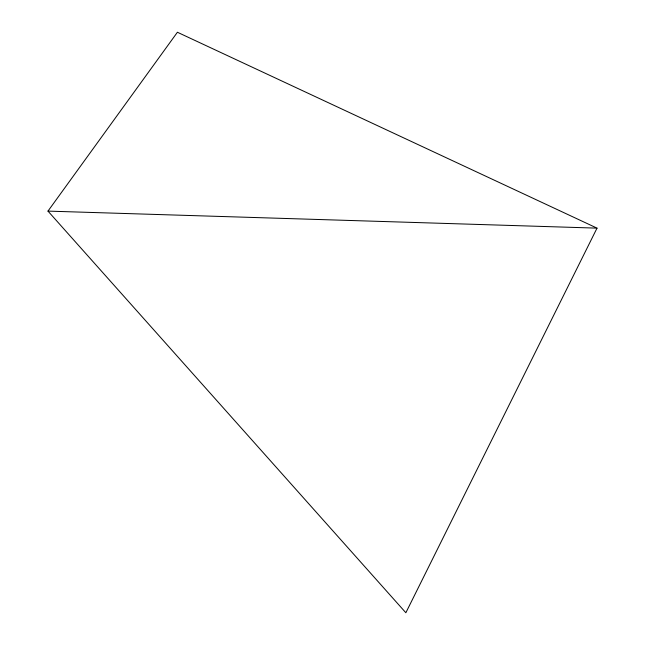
<?xml version="1.0" encoding="UTF-8"?>
<svg xmlns="http://www.w3.org/2000/svg" width="645" height="645" viewBox="0 0 645 645"><rect width="100%" height="100%" fill="white"/><g stroke="black" fill="none" stroke-linecap="round" stroke-linejoin="round"><path stroke-width="0.97" d="M597.02 228.136L405.858 612.75L47.98 211.108L177.407 32.25L597.02 228.136L47.98 211.108"/></g></svg>
